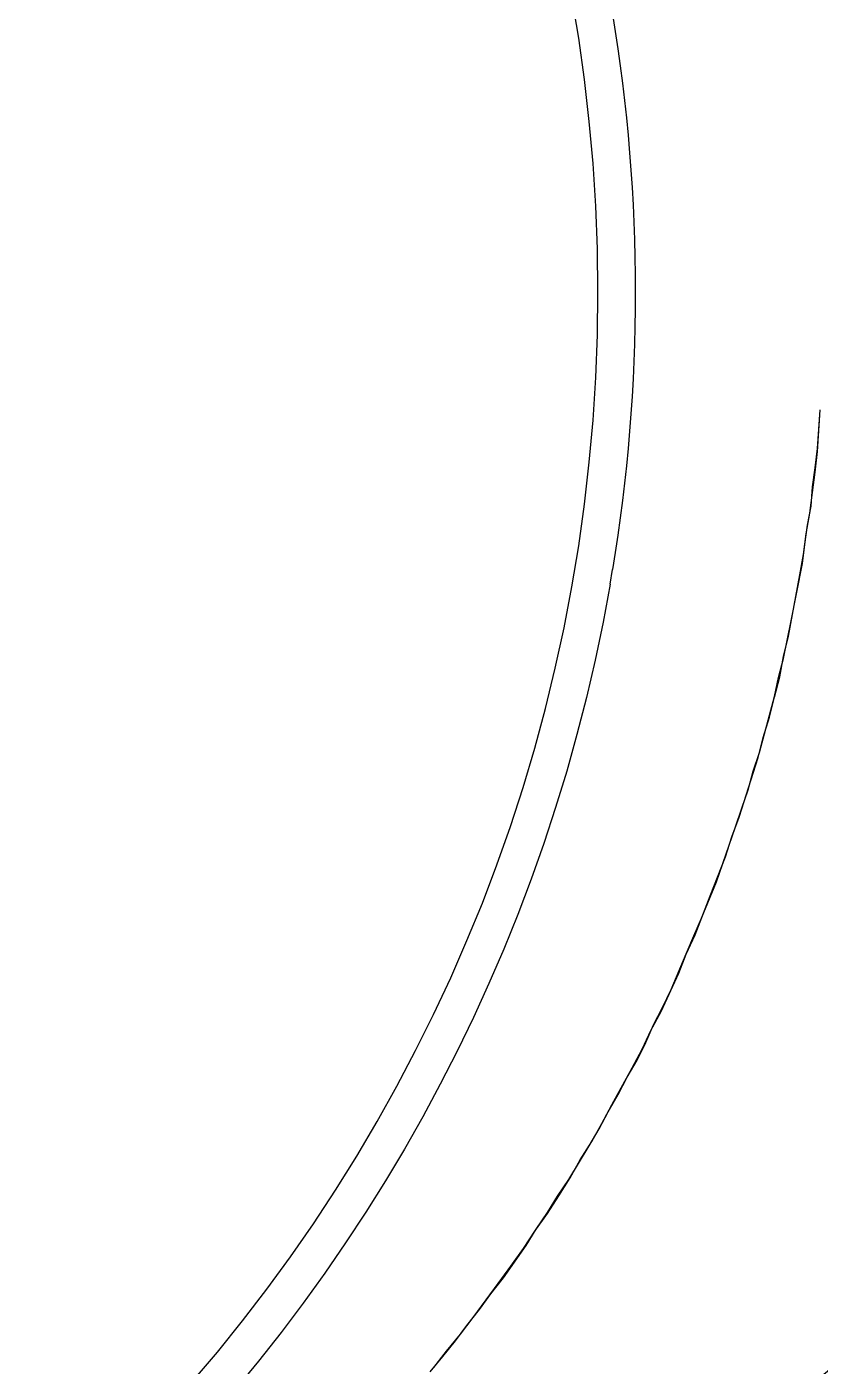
# Model space of a CAD drawing. Header units: millimetres. Extents: x -83618 to -12593, y -3271 to 55593.
# Drawn here: x -14510.84 to -14504.55, y -2847.49 to -2836.88 of the extents above; entities that cross this region are included whole.
import ezdxf

# ---------------------------------------------------------------- set-up
doc = ezdxf.new("R2010")
doc.units = ezdxf.units.MM

# ---------------------------------------------------------------- blocks, each defined once
blk = doc.blocks.new('ALUMINTECHNO-NEW-2AH67-ANKERS$3', base_point=(-108.517044, -515.146592))
at = {"color": 7, "linetype": 'Continuous'}
for p, q in [((-94.424221, -478.87637), (-94.260221, -478.85637)), ((-94.390221, -478.87637), (-94.237221, -478.85637)), ((-94.260221, -478.85637), (-93.932221, -478.83637)), ((-94.237221, -478.85637), (-94.085221, -478.84637)), ((-94.085221, -478.84637), (-93.932221, -478.83637)), ((-95.149221, -478.97637), (-94.998221, -478.95637)), ((-95.076221, -478.96637), (-94.914221, -478.94637)), ((-94.998221, -478.95637), (-94.846221, -478.93637)), ((-94.914221, -478.94637), (-94.751221, -478.91637)), ((-94.846221, -478.93637), (-94.694221, -478.90637)), ((-94.751221, -478.91637), (-94.587221, -478.89637)), ((-94.694221, -478.90637), (-94.542221, -478.89637)), ((-94.587221, -478.89637), (-94.424221, -478.87637)), ((-94.542221, -478.89637), (-94.390221, -478.87637)), ((-95.902221, -479.12637), (-95.602221, -479.06637)), ((-95.725221, -479.08637), (-95.239221, -478.99637)), ((-95.602221, -479.06637), (-95.149221, -478.97637)), ((-95.239221, -478.99637), (-95.076221, -478.96637)), ((-96.207221, -479.19637), (-96.046221, -479.15637)), ((-96.201221, -479.19637), (-96.051221, -479.16637)), ((-96.051221, -479.16637), (-95.902221, -479.12637)), ((-96.046221, -479.15637), (-95.886221, -479.12637)), ((-95.886221, -479.12637), (-95.725221, -479.08637)), ((-96.646221, -479.31637), (-96.350221, -479.23637)), ((-96.526221, -479.28637), (-96.367221, -479.23637)), ((-96.367221, -479.23637), (-96.207221, -479.19637)), ((-96.350221, -479.23637), (-96.201221, -479.19637)), ((-97.159221, -479.47637), (-96.685221, -479.32637)), ((-96.941221, -479.40637), (-96.794221, -479.36637)), ((-96.794221, -479.36637), (-96.646221, -479.31637)), ((-96.685221, -479.32637), (-96.526221, -479.28637)), ((-97.315221, -479.53637), (-97.159221, -479.47637)), ((-97.234221, -479.50637), (-97.087221, -479.45637)), ((-97.087221, -479.45637), (-96.941221, -479.40637)), ((-97.782221, -479.70637), (-97.472221, -479.58637)), ((-97.669221, -479.65637), (-97.234221, -479.50637)), ((-97.472221, -479.58637), (-97.315221, -479.53637)), ((-98.090221, -479.82637), (-97.782221, -479.70637)), ((-97.957221, -479.77637), (-97.669221, -479.65637)), ((-98.099221, -479.83637), (-97.957221, -479.77637)), ((-98.524221, -480.01637), (-98.242221, -479.89637)), ((-98.395221, -479.95637), (-98.243221, -479.89637)), ((-98.243221, -479.89637), (-98.090221, -479.82637)), ((-98.242221, -479.89637), (-98.099221, -479.83637)), ((-98.697221, -480.09637), (-98.395221, -479.95637)), ((-98.665221, -480.08637), (-98.524221, -480.01637)), ((-98.847221, -480.17637), (-98.697221, -480.09637)), ((-98.804221, -480.15637), (-98.665221, -480.08637)), ((-99.082221, -480.28637), (-98.943221, -480.21637)), ((-98.996221, -480.24637), (-98.847221, -480.17637)), ((-98.943221, -480.21637), (-98.804221, -480.15637)), ((-99.438221, -480.48637), (-99.144221, -480.32637)), ((-99.219221, -480.36637), (-99.082221, -480.28637)), ((-99.144221, -480.32637), (-98.996221, -480.24637)), ((-99.492221, -480.51637), (-99.356221, -480.43637)), ((-99.356221, -480.43637), (-99.219221, -480.36637)), ((-99.627221, -480.58637), (-99.492221, -480.51637)), ((-99.584221, -480.56637), (-99.438221, -480.48637)), ((-95.312599, -480.500232), (-95.19714, -480.481188)), ((-99.872221, -480.73637), (-99.728221, -480.64637)), ((-99.762221, -480.66637), (-99.627221, -480.58637)), ((-99.728221, -480.64637), (-99.584221, -480.56637)), ((-100.028221, -480.82637), (-99.762221, -480.66637)), ((-100.015221, -480.81637), (-99.872221, -480.73637)), ((-100.160221, -480.91637), (-100.028221, -480.82637)), ((-100.157221, -480.90637), (-100.015221, -480.81637)), ((-100.298221, -480.99637), (-100.157221, -480.90637)), ((-100.291221, -480.99637), (-100.160221, -480.91637)), ((-100.551221, -481.16637), (-100.421221, -481.08637)), ((-100.437221, -481.09637), (-100.298221, -480.99637)), ((-100.421221, -481.08637), (-100.291221, -480.99637)), ((-100.807221, -481.34637), (-100.551221, -481.16637)), ((-100.714221, -481.28637), (-100.576221, -481.18637)), ((-100.576221, -481.18637), (-100.437221, -481.09637)), ((-100.851221, -481.38637), (-100.714221, -481.28637)), ((-101.121221, -481.58637), (-100.851221, -481.38637)), ((-100.933221, -481.44637), (-100.807221, -481.34637)), ((-101.059221, -481.53637), (-100.933221, -481.44637)), ((-101.254221, -481.68637), (-101.121221, -481.58637)), ((-101.184221, -481.63637), (-101.059221, -481.53637)), ((-101.387221, -481.79637), (-101.254221, -481.68637)), ((-101.307221, -481.72637), (-101.184221, -481.63637)), ((-101.552221, -481.92637), (-101.430221, -481.82637)), ((-101.518221, -481.89637), (-101.387221, -481.79637)), ((-101.430221, -481.82637), (-101.307221, -481.72637))]:
    blk.add_line(p, q, dxfattribs=at)
blk.add_circle((-92.99714, -493.800181), 13.203125, dxfattribs=at)
for centre, radius, start, end in [((-150.876288, -438.492436), 63.688507, 317.606974, 358.101977), ((-92.99714, -493.800181), 13.499466, 80.620706, 99.379294), ((-92.99714, -493.800181), 13.5, 99.875944, 260.124056)]:
    blk.add_arc(centre, radius, start, end, dxfattribs=at)

msp = doc.modelspace()

# ---------------------------------------------------------------- block references
at = {"color": 7, "extrusion": (0, 0, -1), "rotation": 90}
msp.add_blockref('ALUMINTECHNO-NEW-2AH67-ANKERS$3', (14540.86403, -2854.49641), dxfattribs=at)

doc.saveas('drawing.dxf')
